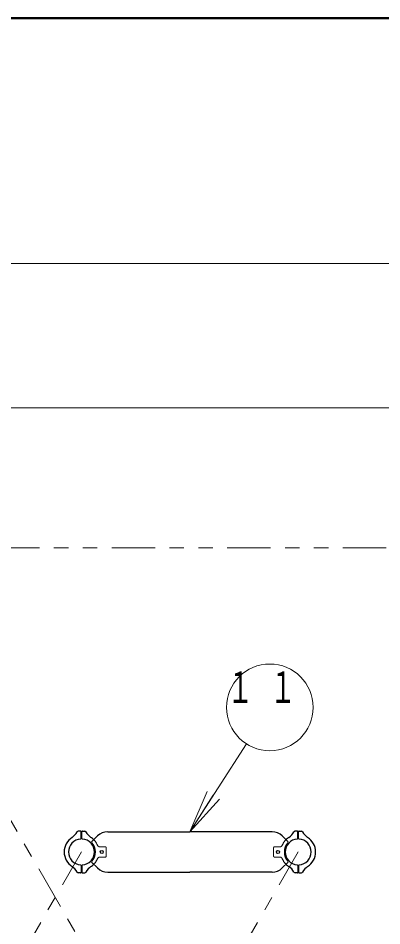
# Model space of a CAD drawing. Units: millimetres on the paper, scale 1:50. Extents: x -365 to 0, y -594 to 257.
# Drawn here: x -231 to -205.8, y 194.2 to 257 of the extents above; entities that cross this region are included whole.
import ezdxf

# ---------------------------------------------------------------- set-up
doc = ezdxf.new("R2010")
doc.units = ezdxf.units.MM
doc.linetypes.add('USER1', pattern=[4.5, 2.5, -2])
doc.linetypes.add('USER3', pattern=[8, 3, -1, 1, -1, 1, -1])
doc.layers.add('1_50', color=7, linetype='Continuous', lineweight=25)
doc.layers.add('NAKAMURA図枠', color=7, linetype='Continuous', lineweight=13)
doc.styles.add('ＭＳ ゴシック', font='')
doc.styles.get('ＭＳ ゴシック').set_extended_font_data('MS Gothic')

msp = doc.modelspace()

# ---------------------------------------------------------------- linework, layer by layer
at = {"layer": '1_50', "lineweight": 13}
for p, q in [((-334.3, 240.022), (-138.72, 240.022)), ((-294.3, 230.022), (-174.72, 230.022)), ((-219.102, 200.672), (-215.189, 206.759)), ((-219.102, 200.672), (-217.9, 203.466)), ((-219.102, 200.672), (-217.48, 203.195)), ((-217.059, 202.925), (-219.102, 200.672))]:
    msp.add_line(p, q, dxfattribs=at)
at = {"layer": '1_50', "linetype": 'USER3', "lineweight": 13}
for p, q in [((-237.564, 211.959), (-220.92, 183.131)), ((-235.92, 183.131), (-226.602, 199.272)), ((-220.92, 183.131), (-211.602, 199.272))]:
    msp.add_line(p, q, dxfattribs=at)
at = {"layer": '1_50', "color": 2}
for p, q in [((-226.673, 200.72), (-226.83, 200.715)), ((-226.632, 200.209), (-226.632, 200.68)), ((-226.572, 200.209), (-226.572, 200.68)), ((-226.53, 200.72), (-226.373, 200.715)), ((-211.673, 200.72), (-211.83, 200.715)), ((-211.632, 200.209), (-211.632, 200.68)), ((-211.572, 200.209), (-211.572, 200.68)), ((-211.53, 200.72), (-211.373, 200.715)), ((-226.632, 198.334), (-226.632, 197.863)), ((-226.572, 198.334), (-226.572, 197.863)), ((-211.632, 198.334), (-211.632, 197.863)), ((-211.572, 198.334), (-211.572, 197.863)), ((-226.673, 197.823), (-226.83, 197.829)), ((-226.53, 197.823), (-226.373, 197.829)), ((-211.673, 197.823), (-211.83, 197.829)), ((-211.53, 197.823), (-211.373, 197.829))]:
    msp.add_line(p, q, dxfattribs=at)
at = {"layer": '1_50'}
for p, q in [((-224.787, 200.672), (-219.102, 200.672)), ((-213.416, 200.672), (-219.102, 200.672)), ((-225.882, 199.992), (-225.494, 200.379)), ((-212.322, 199.992), (-212.709, 200.379)), ((-225.882, 198.552), (-225.494, 198.164)), ((-212.322, 198.552), (-212.709, 198.164)), ((-224.787, 197.872), (-219.102, 197.872)), ((-213.416, 197.872), (-219.102, 197.872))]:
    msp.add_line(p, q, dxfattribs=at)
at = {"layer": '1_50', "color": 2, "linetype": 'USER1', "lineweight": 13}
for p, q in [((-224.942, 199.622), (-225.314, 199.622)), ((-224.902, 198.962), (-224.902, 199.582)), ((-213.302, 198.962), (-213.302, 199.582)), ((-213.262, 199.622), (-212.889, 199.622)), ((-224.942, 198.922), (-225.314, 198.922)), ((-213.262, 198.922), (-212.889, 198.922))]:
    msp.add_line(p, q, dxfattribs=at)
at = {"layer": '1_50', "linetype": 'USER3', "lineweight": 13}
msp.add_lwpolyline([(-269.817, 133.731), (-269.817, 106.287), (-248.485, 84.954), (-225.201, 84.954), (-199.998, 59.751), (-166.843, 59.751), (-141.52, 85.074), (-141.52, 119.922), (-138.72, 122.722), (-138.72, 168.54), (-160.512, 190.331), (-170.148, 190.331), (-170.148, 192.519), (-194.032, 216.403), (-201.584, 216.403), (-205.512, 220.331), (-250.905, 220.331), (-253.705, 217.531), (-308.978, 217.531), (-334.3, 192.208), (-334.3, 159.054), (-308.978, 133.731)], close=True, dxfattribs=at)
at = {"layer": '1_50', "lineweight": 13}
msp.add_circle((-213.567, 209.283), 3, dxfattribs=at)
at = {"layer": '1_50'}
for centre in [(-225.202, 199.272), (-213.002, 199.272)]:
    msp.add_circle(centre, 0.1, dxfattribs=at)
at = {"layer": '1_50', "color": 2}
for centre, radius, start, end in [((-227.791, 201.122), 1, 302.72719, 332.54116), ((-226.815, 200.615), 0.1, 92, 152.54116), ((-226.672, 200.68), 0.04, 0, 92), ((-226.532, 200.68), 0.04, 88, 180), ((-226.388, 200.615), 0.1, 11.8216, 88), ((-226.388, 200.615), 0.1, 27.45884, 88), ((-225.412, 201.122), 1, 207.45884, 237.27281), ((-212.791, 201.122), 1, 302.72719, 332.54116), ((-211.815, 200.615), 0.1, 92, 168.1784), ((-211.815, 200.615), 0.1, 92, 152.54116), ((-211.672, 200.68), 0.04, 0, 92), ((-211.532, 200.68), 0.04, 88, 180), ((-211.388, 200.615), 0.1, 27.45884, 88), ((-210.412, 201.122), 1, 207.45884, 237.27281), ((-226.602, 199.272), 1.2, 122.72719, 180), ((-226.602, 199.272), 0.9, 94.27066, 180), ((-226.672, 200.209), 0.04, 274.27066, 0), ((-226.532, 200.209), 0.04, 180, 265.72934), ((-226.602, 199.272), 0.9, 0, 85.72934), ((-226.602, 199.272), 1.2, 45, 57.2728), ((-211.602, 199.272), 0.9, 94.27066, 180), ((-211.602, 199.272), 1.2, 122.72719, 135), ((-211.672, 200.209), 0.04, 274.27066, 0), ((-211.532, 200.209), 0.04, 180, 265.72934), ((-211.602, 199.272), 0.9, 0, 85.72934), ((-211.602, 199.272), 1.2, 0, 57.2728), ((-226.602, 199.272), 1.2, 180, 237.27281), ((-226.602, 199.272), 0.9, 180, 265.72934), ((-226.602, 199.272), 0.9, 274.27066, 0), ((-211.602, 199.272), 0.9, 180, 265.72934), ((-211.602, 199.272), 0.9, 274.27066, 0), ((-211.602, 199.272), 1.2, 302.72719, 0), ((-227.791, 197.421), 1, 27.45884, 57.2728), ((-226.672, 198.334), 0.04, 0, 85.72934), ((-226.532, 198.334), 0.04, 94.27066, 180), ((-225.412, 197.421), 1, 122.72719, 152.54116), ((-226.602, 199.272), 1.2, 302.72719, 315), ((-211.602, 199.272), 1.2, 225, 237.27281), ((-212.791, 197.421), 1, 27.45884, 57.2728), ((-211.672, 198.334), 0.04, 0, 85.72934), ((-211.532, 198.334), 0.04, 94.27066, 180), ((-210.412, 197.421), 1, 122.72719, 152.54116), ((-226.815, 197.928), 0.1, 207.45884, 268), ((-226.672, 197.863), 0.04, 268, 0), ((-226.532, 197.863), 0.04, 180, 272), ((-226.388, 197.928), 0.1, 272, 332.54116), ((-226.388, 197.928), 0.1, 272, 332.54116), ((-211.815, 197.928), 0.1, 207.45884, 268), ((-211.815, 197.928), 0.1, 207.45884, 268), ((-211.672, 197.863), 0.04, 268, 0), ((-211.532, 197.863), 0.04, 180, 272), ((-211.388, 197.928), 0.1, 272, 332.54116)]:
    msp.add_arc(centre, radius, start, end, dxfattribs=at)
at = {"layer": '1_50'}
for centre, radius, start, end in [((-224.787, 199.672), 1, 90, 135), ((-213.416, 199.672), 1, 45, 90), ((-226.602, 199.272), 0.9, 0, 85.72934), ((-225.839, 199.949), 0.06, 135, 221.62771), ((-226.602, 199.272), 0.96, 318.37229, 41.62771), ((-211.602, 199.272), 0.96, 138.37229, 221.62771), ((-211.602, 199.272), 0.9, 94.27066, 180), ((-212.364, 199.949), 0.06, 318.37229, 45), ((-225.839, 198.594), 0.06, 138.37229, 225), ((-212.364, 198.594), 0.06, 315, 41.62771), ((-224.787, 198.872), 1, 225, 270), ((-213.416, 198.872), 1, 270, 315)]:
    msp.add_arc(centre, radius, start, end, dxfattribs=at)
at = {"layer": '1_50', "color": 2, "linetype": 'USER1', "lineweight": 13}
for centre, radius, start, end in [((-226.602, 199.272), 1.2, 23.1324, 45), ((-211.602, 199.272), 1.2, 135, 156.8676), ((-225.314, 199.822), 0.2, 203.1324, 270), ((-224.942, 199.582), 0.04, 0, 90), ((-213.262, 199.582), 0.04, 90, 180), ((-212.889, 199.822), 0.2, 270, 336.8676), ((-226.602, 199.272), 1.2, 315, 336.8676), ((-225.314, 198.722), 0.2, 90, 156.8676), ((-224.942, 198.962), 0.04, 270, 0), ((-213.262, 198.962), 0.04, 180, 270), ((-212.889, 198.722), 0.2, 23.1324, 90), ((-211.602, 199.272), 1.2, 203.1324, 225)]:
    msp.add_arc(centre, radius, start, end, dxfattribs=at)
at = {"layer": 'NAKAMURA図枠', "lineweight": 50}
msp.add_line((0, 257), (-365, 257), dxfattribs=at)

# ---------------------------------------------------------------- texts
at = {"layer": '1_50', "insert": (-213.567, 211.783), "char_height": 2.199, "attachment_point": 2, "style": 'ＭＳ ゴシック'}
msp.add_mtext('\\T1.64;\\W0.6;１１', dxfattribs=at)

doc.saveas('drawing.dxf')
